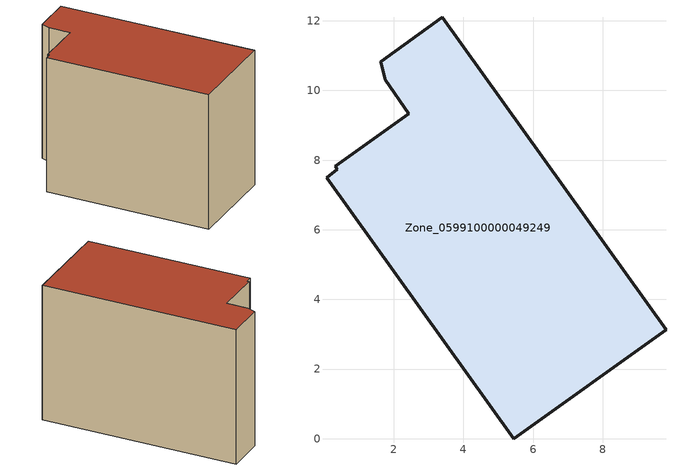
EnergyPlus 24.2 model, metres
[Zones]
Zone_0599100000049249
 floor ground (C_G): 0.32,7.82 2.44,9.34 1.75,10.3 1.62,10.83 3.39,12.1 9.82,3.12 5.45,0 0.07,7.5 0.38,7.73 z0
 wall outside (C_F): 9.82,3.12 3.39,12.1 1.62,10.83 1.75,10.3 2.44,9.34 0.32,7.82 0.38,7.73 0.07,7.5 5.45,0 9.82,3.12 z0:7.78
 roof outside (C_R): 0.32,7.82 0.38,7.73 0.07,7.5 5.45,0 9.82,3.12 3.39,12.1 1.62,10.83 1.75,10.3 2.44,9.34 z7.78
[BUILDING]
Pand.0599100000049249: North Axis=0; Terrain=City; Loads Convergence Tolerance Value=0.04; Temperature Convergence Tolerance Value=0.4; Solar Distribution=FullExterior; Maximum Number of Warmup Days=25; Minimum Number of Warmup Days=1
[Site:Location]
Rotterdam.The.Hague.AP_ZH_NLD Design_Conditions: Latitude=51.96; Longitude=4.45; Time Zone=1; Elevation=-4.5
[SITE:GROUNDTEMPERATURE:BUILDINGSURFACE]
18, 18, 18, 18, 18, 18, 18, 18, 18, 18, 18, 18
[MATERIAL] Thermal Absorptance=0.9; Solar Absorptance=0.7; Visible Absorptance=0.7
Name | Roughness | Thickness | Conductivity | Density | Specific Heat
G.TI.1975-1991 | MediumSmooth | 0.15 | 0.288461 | 540 | 1210
F.TI.1975-1991 | Rough | 0.3 | 0.230769 | 1920 | 840
R.TI.1975-1991 | MediumRough | 0.2 | 0.153846 | 1500 | 1000
[CONSTRUCTION]
C_G: G.TI.1975-1991
C_F: F.TI.1975-1991
C_R: R.TI.1975-1991
[ZONE]
Zone_0599100000049249: Type=1; Multiplier=1; Ceiling Height=Autocalculate; Volume=Autocalculate; Floor Area=autocalculate; Part of Total Floor Area=Yes
[ZONEINFILTRATION:DESIGNFLOWRATE]
Infil_Zone_0599100000049249: Zone or ZoneList or Space or SpaceList=Zone_0599100000049249; Schedule=AlwaysOn; Design Flow Rate Calculation Method=Flow/Area; Flow Rate per Floor Area=0.003; Constant Term Coefficient=1; Temperature Term Coefficient=0; Velocity Term Coefficient=0; Velocity Squared Term Coefficient=0
[HVACTEMPLATE:ZONE:IDEALLOADSAIRSYSTEM]
Zone_0599100000049249: Maximum Heating Supply Air Temperature=50; Minimum Cooling Supply Air Temperature=13; Maximum Heating Supply Air Humidity Ratio=0.0156; Minimum Cooling Supply Air Humidity Ratio=0.0077; Heating Limit=NoLimit; Cooling Limit=NoLimit; Dehumidification Control Type=ConstantSensibleHeatRatio; Cooling Sensible Heat Ratio=0.7; Dehumidification Setpoint=60; Humidification Control Type=None; Humidification Setpoint=30; Outdoor Air Method=None; Outdoor Air Flow Rate per Person=0.00944; Outdoor Air Flow Rate per Zone Floor Area=0; Outdoor Air Flow Rate per Zone=0; Demand Controlled Ventilation Type=None; Outdoor Air Economizer Type=NoEconomizer; Heat Recovery Type=None; Sensible Heat Recovery Effectiveness=0.7; Latent Heat Recovery Effectiveness=0.65
[ZONECONTROL:THERMOSTAT]
ThermostatControl_Zone_0599100000049249: Zone or ZoneList=Zone_0599100000049249; Control Type Schedule=DualSetpointControlType; Control 1=Thermostat_Zone_0599100000049249; Temperature Difference Between Cutout And Setpoint=0
[THERMOSTATSETPOINT:DUALSETPOINT]
Thermostat_Zone_0599100000049249: Heating Setpoint Temperature Schedule=HeatingSetpoint_Zone_0599100000049249; Cooling Setpoint Temperature Schedule=CoolingSetpoint_Zone_0599100000049249
[SCHEDULE:COMPACT]
HeatingSetpoint_Zone_0599100000049249: Through: 12/31, For: AllDays, Until: 24:00, 21
CoolingSetpoint_Zone_0599100000049249: Through: 12/31, For: AllDays, Until: 24:00, 24
DualSetpointControlType: Through: 12/31, For: AllDays, Until: 24:00, 4
AlwaysOn: Through: 12/31, For: AllDays, Until: 24:00, 1
